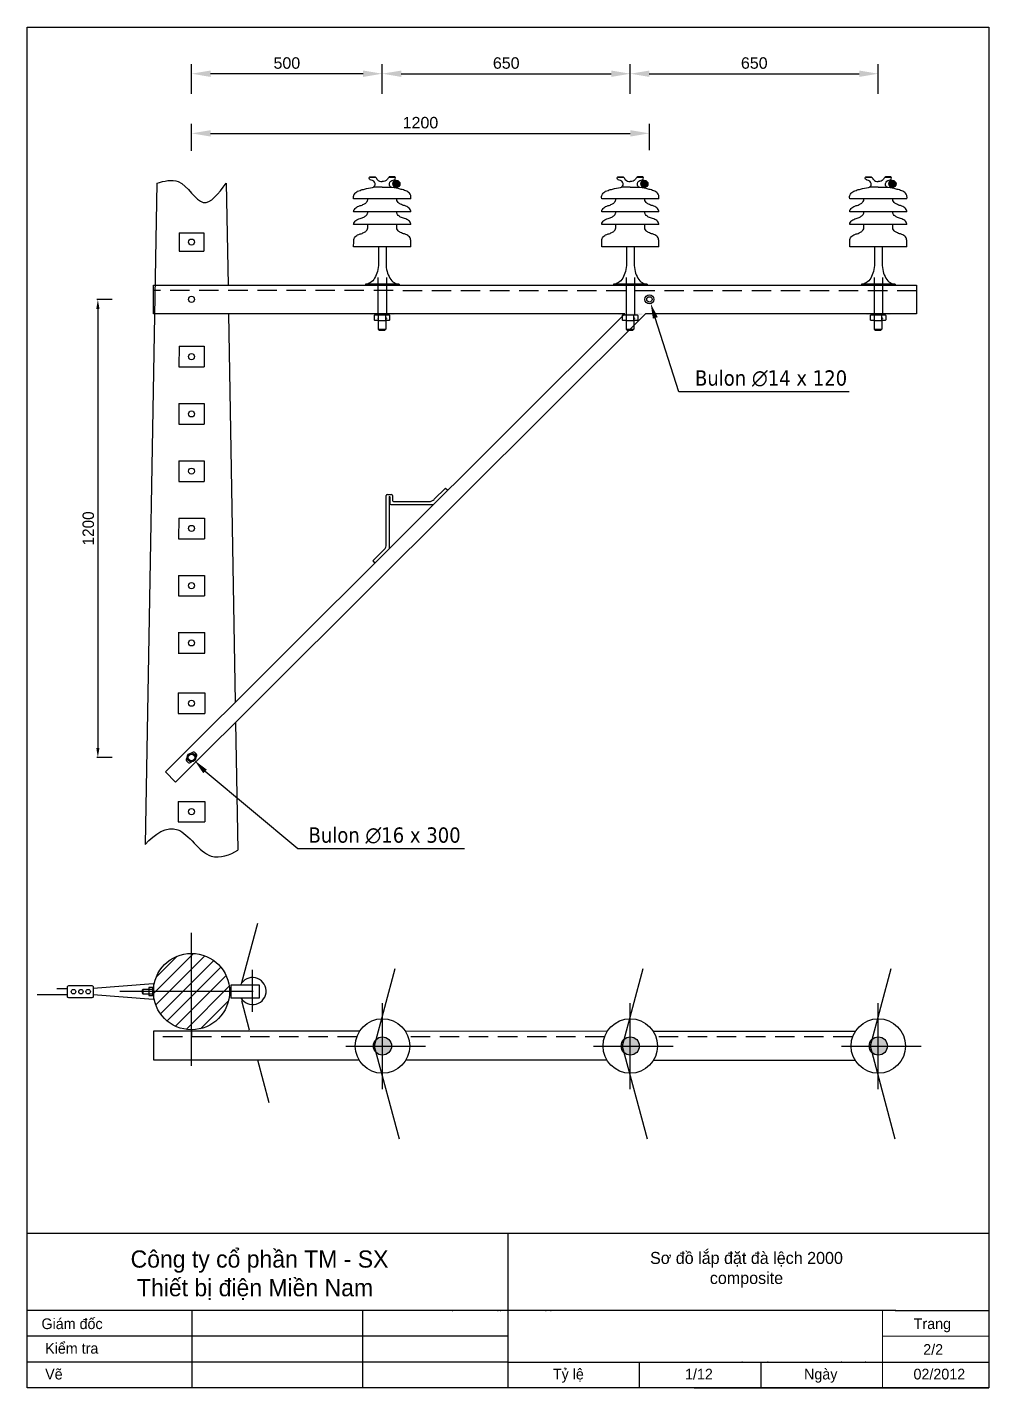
# Model space of a CAD drawing. Header units: millimetres. Extents: x -11779 to 14914, y -8990 to 11168.
# Drawn here: x -3825 to -1305, y 0 to 3564 of the extents above; entities that cross this region are included whole.
import ezdxf

# ---------------------------------------------------------------- set-up
doc = ezdxf.new("R2010")
doc.units = ezdxf.units.MM
doc.header["$LTSCALE"] = 2
for name, pattern in [('ACAD_ISO04W100', [30, 24, -3, 0, -3]), ('DASHDOTX2', [50.8, 25.4, -12.7, 0, -12.7]), ('DASHED2', [9.525, 6.35, -3.175])]:
    doc.linetypes.add(name, pattern=pattern)
doc.layers.add('DUONG KICH THUOC', color=140, linetype='Continuous', lineweight=20)
doc.styles.add('Standard1', font='VNARIAL_0.TTF')
doc.dimstyles.new('Da22', dxfattribs={"dimscale": 20, "dimtxt": 2.5, "dimasz": 2.5, "dimexe": 1.25, "dimexo": 0.625, "dimtad": 1, "dimtxsty": 'Standard1', "dimcen": 2.5, "dimclrd": 140, "dimclre": 140, "dimadec": 0, "dimazin": 0, "dimtfac": 1, "dimtmove": 0, "dimatfit": 3, "dimfxl": 1, "dimarcsym": 0})
doc.dimstyles.get("Standard").update_dxf_attribs({"dimtxt": 30, "dimasz": 25, "dimexe": 3, "dimexo": 10, "dimgap": 10, "dimtad": 2, "dimtoh": 1, "dimdec": 0, "dimzin": 0, "dimdsep": 46, "dimtxsty": 'Standard', "dimcen": 0, "dimadec": 0, "dimazin": 0, "dimtfac": 1, "dimtdec": 0, "dimtofl": 0, "dimtmove": 0, "dimatfit": 3, "dimfxl": 1, "dimtolj": 1, "dimtzin": 0, "dimarcsym": 0})

# ---------------------------------------------------------------- blocks, each defined once
blk = doc.blocks.new('*D78')
at = {"layer": 'Defpoints', "color": 0}
for p in [(-3592.7, 2851.1), (-3640.3, 1651.1), (-3592.7, 1651.1)]:
    blk.add_point(p, dxfattribs=at)
at = {"layer": 'DUONG KICH THUOC', "color": 0, "lineweight": -2}
for p, q in [((-3602.7, 2851.1), (-3643.3, 2851.1)), ((-3640.3, 2826.1), (-3640.3, 1676.1)), ((-3602.7, 1651.1), (-3643.3, 1651.1))]:
    blk.add_line(p, q, dxfattribs=at)
at = {"layer": 'DUONG KICH THUOC', "color": 0}
for points in [[(-3644.4, 2826.1), (-3636.1, 2826.1), (-3640.3, 2851.1)], [(-3644.4, 1676.1), (-3636.1, 1676.1), (-3640.3, 1651.1)]]:
    blk.add_solid(points, dxfattribs=at)
at = {"layer": 'DUONG KICH THUOC', "color": 0, "insert": (-3665.3, 2251.1), "char_height": 30, "attachment_point": 5, "rotation": 90}
blk.add_mtext('\\A1;1200', dxfattribs=at)
blk = doc.blocks.new('s')
blk.add_hatch(color=7).paths.add_polyline_path([(14443.5, 6234.2, 1), (14462, 6234.2, 1)])
for p, q in [((14382.2, 6251.7), (14397.8, 6251.7)), ((14433.4, 6251.7), (14449, 6251.7)), ((14371.7, 5971.4), (14371.7, 5969.1)), ((14371.7, 5969.1), (14459.5, 5969.1)), ((14459.5, 5971.4), (14459.5, 5969.1))]:
    blk.add_line(p, q)
at = {"linetype": 'ByBlock'}
for p, q in [((14405.6, 6069.1), (14405.6, 6025.7)), ((14425.6, 6069.1), (14425.6, 6025.7))]:
    blk.add_line(p, q, dxfattribs=at)
for points in [[(14396.7, 6235.1, 0.337424), (14386.8, 6244, -0.211057), (14382.2, 6246.6, -0.340135), (14382.2, 6251.7, -0.246264), (14384, 6252.5), (14386.9, 6252.5)], [(14386.9, 6252.5), (14395.2, 6252.5, -0.06584), (14396.5, 6252.4, -0.087773), (14397.5, 6251.9, -0.058275), (14398.8, 6250.8, -0.018165), (14400, 6249.3, -0.03775), (14400.8, 6248, 0.047611), (14402.6, 6245.8, 0.231095), (14415.6, 6240.3, 0.231095)], [(14444.2, 6252.5), (14435.9, 6252.5, 0.06584), (14434.7, 6252.4, 0.087773), (14433.6, 6251.9, 0.058275), (14432.4, 6250.8, 0.018165), (14431.2, 6249.3, 0.03775), (14430.3, 6248, -0.047611), (14428.6, 6245.8, -0.231095), (14415.6, 6240.3, -0.231095)], [(14434.5, 6235.1, -0.337424), (14444.4, 6244, 0.211057), (14449, 6246.6, 0.340135), (14449, 6251.7, 0.246264), (14447.2, 6252.5), (14444.2, 6252.5)], [(14340.6, 6194.6), (14340.4, 6199, -0.148875), (14342.5, 6207.5, -0.066857), (14346.4, 6211.7, -0.06371), (14351, 6214.7, -0.044677), (14357.5, 6217.2, -0.032002), (14368.9, 6220.5, -0.01374), (14390, 6224.6, 0.291093), (14396.5, 6230.6, 0.130747), (14396.7, 6233.5, -0.093283), (14396.7, 6235.1, -0.753403)], [(14415.6, 6225.8), (14395.8, 6225.8, 0.033151), (14393.8, 6225.7, 0.016241), (14392.4, 6225.4, 0.091652), (14391.9, 6225.2, -0.049885), (14391.5, 6225, -0.646958)], [(14415.5, 6225.8), (14435.3, 6225.8, -0.033151), (14437.3, 6225.7, -0.016241), (14438.7, 6225.4, -0.091652), (14439.3, 6225.2, 0.049885), (14439.7, 6225, 0.646958)], [(14490.6, 6194.6), (14490.8, 6199, 0.148875), (14488.6, 6207.5, 0.066857), (14484.8, 6211.7, 0.06371), (14480.2, 6214.7, 0.044677), (14473.7, 6217.2, 0.032002), (14462.2, 6220.5, 0.01374), (14441.2, 6224.6, -0.291093), (14434.7, 6230.6, -0.130747), (14434.5, 6233.5, 0.093283), (14434.5, 6235.1, 0.753403)], [(14340.6, 6161), (14340.8, 6162.7, -0.122381), (14342.5, 6167.4, -0.066857), (14346.4, 6171.7, -0.06371), (14351, 6174.7, -0.044677), (14357.5, 6177.1, 0.044368), (14367.4, 6180.9, 0.07946), (14373.7, 6185.3, 0.118349), (14377.2, 6190.6, 0.130747), (14377.4, 6193.5, -0.062505), (14377.3, 6194.6, -0.062505)], [(14490.6, 6161), (14490.4, 6162.7, 0.122381), (14488.6, 6167.4, 0.066857), (14484.8, 6171.7, 0.06371), (14480.2, 6174.7, 0.044677), (14473.7, 6177.1, -0.044368), (14463.7, 6180.9, -0.07946), (14457.4, 6185.3, -0.118349), (14454, 6190.6, -0.130747), (14453.8, 6193.5, 0.062505), (14453.9, 6194.6, 0.062505)], [(14340.6, 6127.5), (14340.8, 6129.1, -0.122381), (14342.5, 6133.9, -0.066857), (14346.4, 6138.2, -0.06371), (14351, 6141.2, -0.044677), (14357.5, 6143.6, 0.044368), (14367.4, 6147.3, 0.07946), (14373.7, 6151.7, 0.118349), (14377.2, 6157.1, 0.130747), (14377.4, 6159.9, -0.062505), (14377.3, 6161, -0.062505)], [(14490.6, 6127.5), (14490.4, 6129.1, 0.122381), (14488.6, 6133.9, 0.066857), (14484.8, 6138.2, 0.06371), (14480.2, 6141.2, 0.044677), (14473.7, 6143.6, -0.044368), (14463.7, 6147.3, -0.07946), (14457.4, 6151.7, -0.118349), (14454, 6157.1, -0.130747), (14453.8, 6159.9, 0.062505), (14453.9, 6161, 0.062505)], [(14340.6, 6069.1), (14340.8, 6083.6, -0.06401), (14342.5, 6093.2, -0.066857), (14346.4, 6097.4, -0.06371), (14351, 6100.4, -0.044677), (14357.5, 6102.9, 0.044368), (14367.4, 6106.6, 0.07946), (14373.7, 6111, 0.118349), (14377.2, 6116.3, 0.037487), (14377.4, 6126.4, -0.062505), (14377.3, 6127.5, -0.062505)], [(14490.6, 6069.1), (14490.4, 6083.6, 0.06401), (14488.6, 6093.2, 0.066857), (14484.8, 6097.4, 0.06371), (14480.2, 6100.4, 0.044677), (14473.7, 6102.9, -0.044368), (14463.7, 6106.6, -0.07946), (14457.4, 6111, -0.118349), (14454, 6116.3, -0.037487), (14453.8, 6126.4, 0.062505), (14453.9, 6127.5, 0.062505)]]:
    blk.add_lwpolyline(points, format="xyb")
for points in [[(14490.6, 6194.6), (14340.6, 6194.6)], [(14490.6, 6161), (14340.6, 6161)], [(14490.6, 6127.5), (14340.6, 6127.5)], [(14490.6, 6069.1), (14340.6, 6069.1)], [(14459.5, 5971.4), (14371.7, 5971.4)]]:
    blk.add_lwpolyline(points)
blk.add_circle((14452.7, 6234.2), 9.27)
at = {"extrusion": (0, 0, -1)}
blk.add_ellipse((14371.7, 6025.7), major_axis=(0, 54.3), ratio=0.624144, start_param=1.570796, end_param=3.141593, dxfattribs=at)
blk.add_ellipse((14459.5, 6025.7), major_axis=(0, 54.3), ratio=0.624144, start_param=1.570796, end_param=3.141593)
blk = doc.blocks.new('*D90')
at = {"layer": 'Defpoints', "color": 0, "ltscale": 2}
for p in [(-3394.9, 3442.2), (-2895.1, 3422.5), (-3394.9, 3355.7)]:
    blk.add_point(p, dxfattribs=at)
at = {"layer": 'DUONG KICH THUOC', "color": 140, "lineweight": -2, "ltscale": 2}
for p, q in [((-3394.9, 3389.7), (-3394.9, 3467.2)), ((-2895.1, 3456.5), (-2895.1, 3467.2)), ((-2945.1, 3442.2), (-3344.9, 3442.2))]:
    blk.add_line(p, q, dxfattribs=at)
at = {"layer": 'DUONG KICH THUOC', "color": 140, "ltscale": 2}
for points in [[(-3344.9, 3450.5), (-3344.9, 3433.8), (-3394.9, 3442.2)], [(-2945.1, 3450.5), (-2945.1, 3433.8), (-2895.1, 3442.2)]]:
    blk.add_solid(points, dxfattribs=at)
at = {"layer": 'DUONG KICH THUOC', "color": 0, "ltscale": 2, "insert": (-3145, 3470), "char_height": 30, "attachment_point": 5, "style": 'Standard1'}
blk.add_mtext('500', dxfattribs=at)
blk = doc.blocks.new('*D91')
at = {"layer": 'Defpoints', "color": 0, "ltscale": 2}
for p in [(-2245.1, 3442.2), (-2245.1, 3388.5), (-2895.1, 3355.7)]:
    blk.add_point(p, dxfattribs=at)
at = {"layer": 'DUONG KICH THUOC', "color": 140, "lineweight": -2, "ltscale": 2}
for p, q in [((-2895.1, 3389.7), (-2895.1, 3467.2)), ((-2245.1, 3422.5), (-2245.1, 3467.2)), ((-2845.1, 3442.2), (-2295.1, 3442.2))]:
    blk.add_line(p, q, dxfattribs=at)
at = {"layer": 'DUONG KICH THUOC', "color": 140, "ltscale": 2}
for points in [[(-2845.1, 3450.5), (-2845.1, 3433.8), (-2895.1, 3442.2)], [(-2295.1, 3450.5), (-2295.1, 3433.8), (-2245.1, 3442.2)]]:
    blk.add_solid(points, dxfattribs=at)
at = {"layer": 'DUONG KICH THUOC', "color": 0, "ltscale": 2, "insert": (-2570.1, 3470), "char_height": 30, "attachment_point": 5, "style": 'Standard1'}
blk.add_mtext('650', dxfattribs=at)
blk = doc.blocks.new('*D92')
at = {"layer": 'Defpoints', "color": 0, "ltscale": 2}
for p in [(-1595.1, 3442.2), (-2245.1, 3355.7), (-1595.1, 3355.7)]:
    blk.add_point(p, dxfattribs=at)
at = {"layer": 'DUONG KICH THUOC', "color": 140, "lineweight": -2, "ltscale": 2}
for p, q in [((-2245.1, 3389.7), (-2245.1, 3467.2)), ((-1595.1, 3389.7), (-1595.1, 3467.2)), ((-2195.1, 3442.2), (-1645.1, 3442.2))]:
    blk.add_line(p, q, dxfattribs=at)
at = {"layer": 'DUONG KICH THUOC', "color": 140, "ltscale": 2}
for points in [[(-2195.1, 3450.5), (-2195.1, 3433.8), (-2245.1, 3442.2)], [(-1645.1, 3450.5), (-1645.1, 3433.8), (-1595.1, 3442.2)]]:
    blk.add_solid(points, dxfattribs=at)
at = {"layer": 'DUONG KICH THUOC', "color": 0, "ltscale": 2, "insert": (-1920.1, 3470), "char_height": 30, "attachment_point": 5, "style": 'Standard1'}
blk.add_mtext('650', dxfattribs=at)
blk = doc.blocks.new('*D93')
at = {"layer": 'Defpoints', "color": 0, "ltscale": 2}
for p in [(-2194.9, 3286), (-2194.9, 3207.7), (-3394.9, 3205.8)]:
    blk.add_point(p, dxfattribs=at)
at = {"layer": 'DUONG KICH THUOC', "color": 140, "lineweight": -2, "ltscale": 2}
for p, q in [((-3394.9, 3239.8), (-3394.9, 3311)), ((-3344.9, 3286), (-2244.9, 3286)), ((-2194.9, 3241.7), (-2194.9, 3311))]:
    blk.add_line(p, q, dxfattribs=at)
at = {"layer": 'DUONG KICH THUOC', "color": 140, "ltscale": 2}
for points in [[(-3344.9, 3294.3), (-3344.9, 3277.6), (-3394.9, 3286)], [(-2244.9, 3294.3), (-2244.9, 3277.6), (-2194.9, 3286)]]:
    blk.add_solid(points, dxfattribs=at)
at = {"layer": 'DUONG KICH THUOC', "color": 0, "ltscale": 2, "insert": (-2794.9, 3313.8), "char_height": 30, "attachment_point": 5, "style": 'Standard1'}
blk.add_mtext('1200', dxfattribs=at)

msp = doc.modelspace()

# ---------------------------------------------------------------- hatches: boundary and pattern name
for points in [[(-2863.5, 2813.6), (-2926.3, 2813.6), (-2926.3, 2811.1), (-2863.5, 2811.1)], [(-2213.5, 2813.6), (-2276.3, 2813.6), (-2276.3, 2811.1), (-2213.5, 2811.1)], [(-1563.5, 2813.6), (-1626.3, 2813.6), (-1626.3, 2811.1), (-1563.5, 2811.1)]]:
    msp.add_hatch(color=256).paths.add_polyline_path(points)
h = msp.add_hatch()
h.set_pattern_fill('ANSI31', color=140, scale=8, style=0)
h.set_pattern_definition([(45, (-16928.086, -3025.424), (-17.96051, 17.96051), [])])
edge = h.paths.add_edge_path()
edge.add_arc((-3394.9, 1037.8), 100, 0, 360)
h = msp.add_hatch(color=256)
edge = h.paths.add_edge_path()
edge.add_arc((-2894.5, 895.2), 23.8, 0, 360)
h = msp.add_hatch(color=256)
edge = h.paths.add_edge_path()
edge.add_arc((-2245.1, 895.2), 23.8, 0, 360)
h = msp.add_hatch(color=256)
edge = h.paths.add_edge_path()
edge.add_arc((-1595.1, 895.2), 23.8, 0, 360)

# ---------------------------------------------------------------- linework, layer by layer
for p, q in [((-3485.8, 3155.5), (-3516, 1423.5)), ((-3303.9, 3155.5), (-3299.2, 2888.6)), ((-3427.1, 3025.1), (-3427.1, 2977.1)), ((-3427.1, 3025.1), (-3362.6, 3025.1)), ((-3362.6, 3025.1), (-3362.6, 2977.1)), ((-3427.1, 2977.1), (-3362.6, 2977.1)), ((-3297.9, 2813.6), (-3280.2, 1795.7)), ((-2905.6, 2804.2), (-2905.6, 2797.6)), ((-2903.6, 2795.6), (-2887.6, 2795.6)), ((-2885.6, 2804.2), (-2885.6, 2797.6)), ((-2255.6, 2804.2), (-2255.6, 2797.6)), ((-2253.6, 2795.6), (-2237.6, 2795.6)), ((-2235.6, 2804.2), (-2235.6, 2797.6)), ((-1605.6, 2804.2), (-1605.6, 2797.6)), ((-1603.6, 2795.6), (-1587.6, 2795.6)), ((-1585.6, 2804.2), (-1585.6, 2797.6)), ((-2905.6, 2773.2), (-2885.6, 2773.2)), ((-2905.6, 2773.2), (-2902.6, 2770.2)), ((-2885.6, 2773.2), (-2888.6, 2770.2)), ((-2255.6, 2773.2), (-2235.6, 2773.2)), ((-2255.6, 2773.2), (-2252.6, 2770.2)), ((-2235.6, 2773.2), (-2238.6, 2770.2)), ((-1605.6, 2773.2), (-1585.6, 2773.2)), ((-1605.6, 2773.2), (-1602.6, 2770.2)), ((-1585.6, 2773.2), (-1588.6, 2770.2)), ((-3427.6, 2728.1), (-3427.7, 2674.1)), ((-3427.6, 2728.1), (-3362.1, 2728.1)), ((-3362.1, 2728.1), (-3362, 2674.1)), ((-3427.7, 2674.1), (-3362, 2674.1)), ((-3427.9, 2578.1), (-3428, 2524.1)), ((-3427.9, 2578.1), (-3361.8, 2578.1)), ((-3361.8, 2578.1), (-3361.7, 2524.1)), ((-3428, 2524.1), (-3361.7, 2524.1)), ((-3428.2, 2428.1), (-3428.3, 2374.1)), ((-3428.2, 2428.1), (-3361.5, 2428.1)), ((-3361.5, 2428.1), (-3361.4, 2374.1)), ((-3428.3, 2374.1), (-3361.4, 2374.1)), ((-3428.5, 2278.1), (-3428.6, 2224.1)), ((-3428.5, 2278.1), (-3361.2, 2278.1)), ((-3361.2, 2278.1), (-3361.1, 2224.1)), ((-3428.6, 2224.1), (-3361.1, 2224.1)), ((-3428.8, 2128.1), (-3428.9, 2074.1)), ((-3428.8, 2128.1), (-3360.9, 2128.1)), ((-3360.9, 2128.1), (-3360.8, 2074.1)), ((-3428.9, 2074.1), (-3360.8, 2074.1)), ((-3430.1, 1978.1), (-3359.6, 1978.1)), ((-3429.1, 1978.1), (-3429.3, 1924.1)), ((-3360.6, 1978.1), (-3360.5, 1924.1)), ((-3430.1, 1924.1), (-3359.6, 1924.1)), ((-3429.5, 1820.1), (-3429.6, 1766.1)), ((-3429.5, 1820.1), (-3360.2, 1820.1)), ((-3360.2, 1820.1), (-3360.1, 1766.1)), ((-3429.6, 1766.1), (-3360.1, 1766.1)), ((-3279.2, 1743), (-3273.4, 1408)), ((-3430.1, 1536.1), (-3430.1, 1482.1)), ((-3430.1, 1536.1), (-3359.6, 1536.1)), ((-3359.6, 1536.1), (-3359.6, 1482.1)), ((-3430.1, 1482.1), (-3359.6, 1482.1)), ((-3394.9, 843.7), (-3394.9, 1191.4)), ((-3233.7, 1037.8), (-3582.3, 1037.8)), ((-2894.5, 782.5), (-2894.5, 1007.9)), ((-2245.1, 782.5), (-2245.1, 1007.9)), ((-1595.1, 782.5), (-1595.1, 1007.9)), ((-2954.6, 933.9), (-3494.9, 934.1)), ((-2305.3, 933.6), (-2834.4, 933.8)), ((-1655.4, 933.4), (-2184.8, 933.6)), ((-2990.6, 895.2), (-2781.8, 895.2)), ((-2341.1, 895.2), (-2132.3, 895.2)), ((-1691.1, 895.2), (-1482.3, 895.2)), ((-3494.9, 859.1), (-2956.1, 858.9)), ((-2833, 858.8), (-2306.4, 858.7)), ((-2183.7, 858.6), (-1656.3, 858.4))]:
    msp.add_line(p, q)
at = {"lineweight": -3}
for p, q in [((-3494.9, 2888.6), (-1495.1, 2888.6)), ((-3494.9, 2813.6), (-3494.9, 2888.6)), ((-1495.1, 2888.6), (-1495.1, 2813.6)), ((-2259.3, 2813.6), (-3494.9, 2813.6)), ((-3463.2, 1613.3), (-2259.3, 2813.6)), ((-2205.5, 2813.6), (-3436.4, 1586.3)), ((-1495.1, 2813.6), (-2205.5, 2813.6)), ((-2118.1, 2608.8), (-2179.5, 2802.5)), ((-1671.1, 2608.8), (-2118.1, 2608.8)), ((-3407.7, 1642.5), (-3403.4, 1638.2)), ((-3393.8, 1663.3), (-3407.2, 1650)), ((-3395.9, 1638.6), (-3382.5, 1651.9)), ((-3382.1, 1659.4), (-3386.4, 1663.7)), ((-3463.2, 1613.3), (-3436.4, 1586.3)), ((-3116.5, 1411.6), (-3359.4, 1614.5)), ((-2679.5, 1411.6), (-3116.5, 1411.6)), ((-1305.5, 472.4), (-1305.5, 0)), ((-3825.5, 405.3), (-1305.5, 405.3)), ((-2565.5, 405.3), (-2565.5, 0)), ((-2196.1, 202.5), (-3825.5, 202.5)), ((-3394, 202.5), (-3394, 0)), ((-2946.4, 202.5), (-2946.4, 0)), ((-1549.9, 202.5), (-2196.1, 202.5)), ((-1549.9, 202.5), (-1305.5, 202.5)), ((-2565.5, 135), (-3825.5, 135)), ((-2565.5, 67.5), (-3825.5, 67.5)), ((-2715.9, 67.5), (-2715.9, 67.5)), ((-2715.9, 67.5), (-2715.9, 67.5)), ((-2715.9, 67.5), (-2715.9, 67.5)), ((-2597.4, 67.5), (-2597.4, 67.5)), ((-2597.4, 67.5), (-2597.4, 67.5)), ((-2597.4, 67.5), (-2597.4, 67.5)), ((-2565.5, 67.5), (-1305.5, 67.5)), ((-2221.6, 67.5), (-2221.6, 0)), ((-1902.6, 67.5), (-1902.6, 0)), ((-2077.5, 0), (-2849.5, 0)), ((-2597.4, 0), (-2597.4, 0)), ((-2597.4, 0), (-2597.4, 0)), ((-2597.4, 0), (-2597.4, 0)), ((-2077.5, 0), (-1305.5, 0))]:
    msp.add_line(p, q, dxfattribs=at)
at = {"color": 140, "linetype": 'ACAD_ISO04W100', "ltscale": 2}
for p, q in [((-2906.2, 2908.6), (-2906.2, 2798.6)), ((-2884.2, 2908.6), (-2884.2, 2798.6)), ((-2256.2, 2908.6), (-2256.2, 2798.6)), ((-2234.2, 2908.6), (-2234.2, 2798.6)), ((-1606.2, 2908.6), (-1606.2, 2798.6)), ((-1584.2, 2908.6), (-1584.2, 2798.6))]:
    msp.add_line(p, q, dxfattribs=at)
at = {"color": 140, "linetype": 'DASHED2', "ltscale": 4}
for p, q in [((-1495.1, 2873.4), (-3494.9, 2874.1)), ((-2961.7, 919.4), (-3494.9, 919.6)), ((-2312.4, 919.2), (-2827.3, 919.3)), ((-1662.4, 918.9), (-2177.7, 919.1))]:
    msp.add_line(p, q, dxfattribs=at)
at = {"linetype": 'DASHDOTX2'}
for p, q in [((-2902.6, 2770.2), (-2888.6, 2770.2)), ((-2252.6, 2770.2), (-2238.6, 2770.2)), ((-1602.6, 2770.2), (-1588.6, 2770.2))]:
    msp.add_line(p, q, dxfattribs=at)
at = {"color": 7}
for p, q in [((-2758.6, 2327.3), (-2729.1, 2356.8)), ((-2729.1, 2356.8), (-2723.4, 2351.1)), ((-2884.4, 2209.7), (-2884.4, 2337)), ((-2881.4, 2340), (-2871.4, 2340)), ((-2876.5, 2333.8), (-2876.5, 2308.3)), ((-2875.5, 2333.8), (-2875.5, 2318.4)), ((-2868.4, 2337), (-2868.4, 2324.4)), ((-2865.4, 2321.4), (-2772.7, 2321.4)), ((-2761.1, 2313.4), (-2723.4, 2351.1)), ((-2876.4, 2198.1), (-2876.4, 2307.7)), ((-2870.5, 2313.4), (-2761.1, 2313.4)), ((-2919.8, 2166.1), (-2890.3, 2195.6)), ((-2914.1, 2160.4), (-2876.4, 2198.1)), ((-2919.8, 2166.1), (-2914.1, 2160.4)), ((-3222.3, 1216.6), (-3243.1, 1138.8)), ((-3243.1, 1138.8), (-3264.1, 1060.6)), ((-2861.8, 1097.2), (-2916, 895.2)), ((-2212.3, 1097.2), (-2266.4, 895.2)), ((-1562.6, 1097.2), (-1616.8, 895.2)), ((-3719.5, 1045.4), (-3747.8, 1045.4)), ((-3495.7, 1058.3), (-3652.7, 1046.3)), ((-3719.8, 1029), (-3799.1, 1029)), ((-3495.7, 1017.1), (-3652.7, 1029)), ((-3264.1, 1014.9), (-3243.4, 937.8)), ((-3494.9, 934.1), (-3494.9, 859.1)), ((-2916, 895.2), (-2850.7, 651.8)), ((-2266.4, 895.2), (-2201.2, 651.8)), ((-1616.8, 895.3), (-1551.6, 651.9)), ((-3222.3, 859), (-3192.5, 747.7))]:
    msp.add_line(p, q, dxfattribs=at)
at = {"color": 140}
for p, q in [((-3234.8, 984.9), (-3234.8, 1094.9)), ((-3522.1, 1043.6), (-3524.1, 1041.6)), ((-3524.1, 1041.6), (-3524.1, 1034.2)), ((-3524.1, 1034.2), (-3522.1, 1032.2)), ((-3496.5, 1043.6), (-3522.1, 1043.6)), ((-3522.1, 1043.6), (-3522.1, 1032.2)), ((-3494.9, 1056.3), (-3494.9, 1019.3)), ((-3522.1, 1032.2), (-3496.2, 1032.2))]:
    msp.add_line(p, q, dxfattribs=at)
at = {"linetype": 'Continuous'}
msp.add_line((-3394.9, 937.8), (-3394.9, 920.2), dxfattribs=at)
msp.add_line((-3394.9, 937.8), (-3394.9, 920.2), dxfattribs=at)
at = {"color": 7}
msp.add_lwpolyline([(-3825.5, 0), (-3825.5, 3564), (-1305.5, 3564), (-1305.5, 0), (-3825.5, 0)], close=True, dxfattribs=at)
for points in [[(-2905.6, 2810.7), (-2905.6, 2797.6, -0.414214), (-2907.6, 2795.6), (-2913.6, 2795.6, -0.414214), (-2915.6, 2797.6), (-2915.6, 2808.7, -0.414214), (-2913.6, 2810.7), (-2877.6, 2810.7, -0.414214), (-2875.6, 2808.7), (-2875.6, 2797.6, -0.414214), (-2877.6, 2795.6), (-2883.6, 2795.6, -0.414214), (-2885.6, 2797.6), (-2885.6, 2810.7)], [(-2255.6, 2810.7), (-2255.6, 2797.6, -0.414214), (-2257.6, 2795.6), (-2263.6, 2795.6, -0.414214), (-2265.6, 2797.6), (-2265.6, 2808.7, -0.414214), (-2263.6, 2810.7), (-2227.6, 2810.7, -0.414214), (-2225.6, 2808.7), (-2225.6, 2797.6, -0.414214), (-2227.6, 2795.6), (-2233.6, 2795.6, -0.414214), (-2235.6, 2797.6), (-2235.6, 2810.7)], [(-1605.6, 2810.7), (-1605.6, 2797.6, -0.414214), (-1607.6, 2795.6), (-1613.6, 2795.6, -0.414214), (-1615.6, 2797.6), (-1615.6, 2808.7, -0.414214), (-1613.6, 2810.7), (-1577.6, 2810.7, -0.414214), (-1575.6, 2808.7), (-1575.6, 2797.6, -0.414214), (-1577.6, 2795.6), (-1583.6, 2795.6, -0.414214), (-1585.6, 2797.6), (-1585.6, 2810.7)]]:
    msp.add_lwpolyline(points, format="xyb")
for points in [[(-2905.6, 2797.6), (-2905.6, 2773.2)], [(-2885.6, 2797.6), (-2885.6, 2773.2)], [(-2255.6, 2797.6), (-2255.6, 2773.2)], [(-2235.6, 2797.6), (-2235.6, 2773.2)], [(-1605.6, 2797.6), (-1605.6, 2773.2)], [(-1585.6, 2797.6), (-1585.6, 2773.2)]]:
    msp.add_lwpolyline(points)
msp.add_lwpolyline([(-2875.5, 2333.8, 1), (-2876.5, 2333.8, 1)], format="xyb", dxfattribs=at)
msp.add_lwpolyline([(-3652.8, 1050.4), (-3652.8, 1024.7, -0.414214), (-3655.8, 1021.7), (-3716.8, 1021.7, -0.414214), (-3719.8, 1024.7), (-3719.8, 1050.4, -0.414214), (-3716.8, 1053.4), (-3655.8, 1053.4, -0.414214)], format="xyb", close=True, dxfattribs=at)
at = {"color": 140}
for points in [[(-3496.3, 1048.3), (-3506.9, 1048.3), (-3506.9, 1027.2), (-3496.3, 1027.2)], [(-3292.2, 1021.5), (-3216.7, 1021.5), (-3216.7, 1055), (-3292.2, 1055)]]:
    msp.add_lwpolyline(points, close=True, dxfattribs=at)
at = {"lineweight": -3}
for centre, radius in [((-3394.9, 3001.1), 8), ((-3394.9, 2851.1), 8), ((-2194.9, 2851.1), 11.7), ((-2194.9, 2851.1), 7), ((-3394.9, 2701.1), 8), ((-3394.9, 2551.1), 8), ((-3394.9, 2401.1), 8), ((-3394.9, 2251.1), 8), ((-3394.9, 2101.1), 8), ((-3394.9, 1951.1), 8), ((-3394.9, 1793.1), 8), ((-3394.9, 1651.1), 11.7), ((-3394.9, 1651.1), 8.42), ((-3394.9, 1509.1), 8)]:
    msp.add_circle(centre, radius, dxfattribs=at)
for centre, radius in [((-3394.9, 1037.8), 100), ((-2894.5, 895.2), 71.4), ((-2245.1, 895.2), 71.4), ((-1595.1, 895.2), 71.4), ((-2894.5, 895.2), 23.8), ((-2245.1, 895.2), 23.8), ((-1595.1, 895.2), 23.8)]:
    msp.add_circle(centre, radius)
at = {"color": 7}
for centre in [(-3704.2, 1037.6), (-3684.7, 1037.6), (-3665.8, 1037.6)]:
    msp.add_circle(centre, 5.89, dxfattribs=at)
for centre, start, end in [((-2903.6, 2797.6), 180, 270), ((-2887.6, 2797.6), 270, 0), ((-2253.6, 2797.6), 180, 270), ((-2237.6, 2797.6), 270, 0), ((-1603.6, 2797.6), 180, 270), ((-1587.6, 2797.6), 270, 0)]:
    msp.add_arc(centre, 2, start, end)
for centre, radius, start, end in [((-2881.4, 2337), 3, 90, 180), ((-2870.5, 2318.4), 5, 180, 270), ((-2871.4, 2337), 3, 0, 90), ((-2865.4, 2324.4), 3, 180, 270), ((-2772.7, 2341.4), 20, 270, 315), ((-2904.4, 2209.7), 20, 315, 360)]:
    msp.add_arc(centre, radius, start, end, dxfattribs=at)
at = {"lineweight": -3}
for centre, start, end in [((-3403.2, 1646), 134.1456, 217.3768), ((-3389.9, 1659.2), 52.316, 135.5472), ((-3386.6, 1655.9), 314.1456, 37.3768), ((-3399.9, 1642.7), 232.316, 315.5472)]:
    msp.add_arc(centre, 5.68, start, end, dxfattribs=at)
at = {"color": 140}
msp.add_arc((-3234.8, 1039.3), 35.5, 210.0961, 153.6734, dxfattribs=at)
msp.add_spline([(-3485.8, 3155.5), (-3429.5, 3159.5), (-3363.9, 3104.9), (-3303.9, 3155.5)], degree=3)
msp.add_open_spline([(-3516, 1423.5), (-3492, 1450.5), (-3424.8, 1495.8), (-3358.6, 1369.6), (-3293.3, 1396.9), (-3273.4, 1408)], degree=3, knots=[19.514469, 19.514469, 19.514469, 19.514469, 125.030322, 236.78194, 315.160633, 315.160633, 315.160633, 315.160633])
at = {"lineweight": -3}
for p in [(-2710.7, 202.5), (-2592.2, 202.5), (-2585, 202.5), (-2466.4, 202.5), (-2453.4, 202.5), (-1549.9, 202.5), (-1951.4, 67.5), (-1884.5, 67.5), (-1691.5, 67.5), (-1628.5, 67.5), (-1951.4, 0), (-1884.5, 0), (-1691.5, 0), (-1628.5, 0)]:
    msp.add_point(p, dxfattribs=at)
for points in [[(-2173.1, 2804.5), (-2185.8, 2800.5), (-2191.5, 2840.6)], [(-3354.5, 1619.1), (-3364.2, 1609.9), (-3387, 1643.4)]]:
    msp.add_solid(points)
at = {"layer": 'DUONG KICH THUOC', "color": 0, "lineweight": 20, "ltscale": 2}
for p, q in [((-1305.5, 405.3), (-3825.5, 405.3)), ((-1583.7, 0), (-1583.7, 202.5)), ((-1583.7, 135), (-1305.5, 135))]:
    msp.add_line(p, q, dxfattribs=at)

# ---------------------------------------------------------------- block references
at = {"color": 140}
for p in [(-17310.6, -3080.5), (-16660.6, -3080.5), (-16010.6, -3080.5)]:
    msp.add_blockref('s', p, dxfattribs=at)

# ---------------------------------------------------------------- texts
at = {"lineweight": -3, "char_height": 40, "attachment_point": 5}
for s, insert in [('\\A1;{\\fTahoma|b0|i0|c0|p34;Bulon }∅{\\fTahoma|b0|i0|c0|p34;14 x 120}', (-1876.1, 2643.8)), ('\\A1;{\\fTahoma|b0|i0|c0|p34;Bulon }∅{\\fTahoma|b0|i0|c0|p34;16 x 300}', (-2888.9, 1446.6))]:
    msp.add_mtext(s, dxfattribs=dict(at, insert=insert))
at = {"lineweight": -3}
for s, insert, char_height, width, attachment_point in [('{\\fVNI-Avo|b0|i0|c0|p2;Coâng ty coå phaàn TM - SX \\P Thieát bò ñieän Mieàn Nam}', (-3554.5, 229.8), 45, 1608.854, 7), ('{\\fVNI-Avo|b0|i0|c0|p2;Sô ñoà laép ñaët ñaø leäch 2000 \\Pcomposite }', (-1940.5, 309.1), 31.5, 1608.854, 5), ('{\\fVNI-Avo|b0|i0|c0|p2;Giaùm ñoác}', (-3788.1, 181.7), 28, 398.11, 1), ('{\\fVNI-Avo|b0|i0|c0|p2;Trang }', (-1502.2, 181.8), 28, 261.139, 1), ('{\\fVNI-Avo|b0|i0|c0|p2;Kieåm tra}', (-3778.4, 117.3), 28, 261.139, 1), ('{\\fVNI-Avo|b0|i0|c0|p2;2/2}', (-1477.3, 114.3), 28, 261.139, 1), ('{\\fVNI-Avo|b0|i0|c0|p2;Veõ}', (-3778.4, 49.8), 28, 261.139, 1), ('{\\fVNI-Avo|b0|i0|c0|p2;Tyû leä}', (-2447.9, 49.8), 28, 261.139, 1), ('{\\fVNI-Avo|b0|i0|c0|p2;1/12}', (-2101.6, 49.8), 28, 261.139, 1), ('{\\fVNI-Avo|b0|i0|c0|p2;Ngaøy}', (-1789.6, 49.8), 28, 261.139, 1), ('{\\fVNI-Avo|b0|i0|c0|p2;02/2012}', (-1502.8, 49.8), 28, 261.139, 1)]:
    msp.add_mtext(s, dxfattribs=dict(at, insert=insert, char_height=char_height, width=width, attachment_point=attachment_point))

# ---------------------------------------------------------------- dimensions: what is measured, and where the dimension line sits
at = {"layer": 'DUONG KICH THUOC', "color": 140, "ltscale": 2}
for base, p1, p2, picture, middle in [((-3394.9, 3442.2), (-2895.1, 3422.5), (-3394.9, 3355.7), '*D90', (-3145, 3470)), ((-2245.1, 3442.2), (-2895.1, 3355.7), (-2245.1, 3388.5), '*D91', (-2570.1, 3470)), ((-1595.1, 3442.2), (-2245.1, 3355.7), (-1595.1, 3355.7), '*D92', (-1920.1, 3470)), ((-2194.9, 3286), (-3394.9, 3205.8), (-2194.9, 3207.7), '*D93', (-2794.9, 3313.8))]:
    dim = msp.add_linear_dim(base=base, p1=p1, p2=p2, dimstyle='Da22', override={"dimtxt": 1.5, "dimexo": 1.7, "dimtoh": 1, "dimdec": 0, "dimtdec": 0, "dimtmove": 1}, dxfattribs=at)
    dim.commit()
    dim.dimension.update_dxf_attribs({"geometry": picture, "text_midpoint": middle})
at = {"layer": 'DUONG KICH THUOC'}
dim = msp.add_linear_dim(base=(-3640.3, 1651.1), p1=(-3592.7, 2851.1), p2=(-3592.7, 1651.1), angle=90, dimstyle='Standard', dxfattribs=at)
dim.commit()
dim.dimension.update_dxf_attribs({"geometry": '*D78', "text_midpoint": (-3665.3, 2251.1)})

doc.saveas('drawing.dxf')
